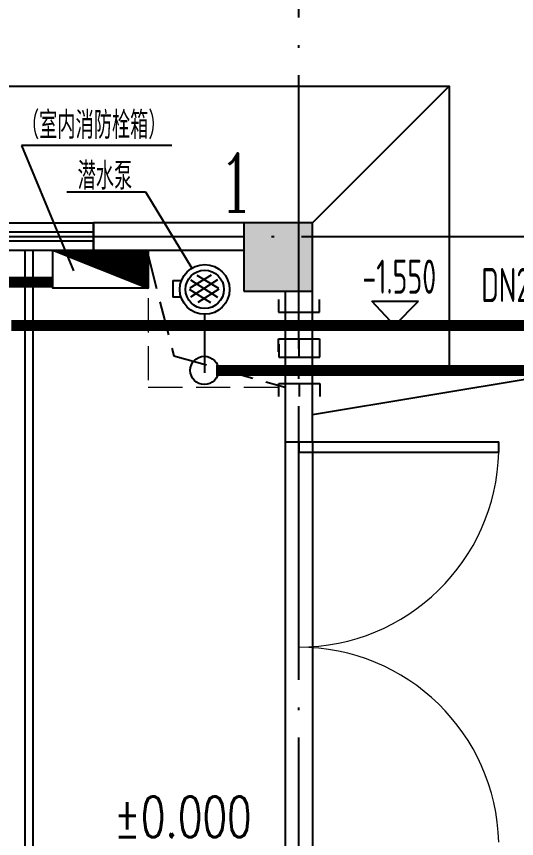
# Model space of a CAD drawing. Extents: x 84552 to 1115094, y -331058 to 102248.
# Drawn here: x 190643 to 194297, y 68020 to 74028 of the extents above; entities that cross this region are included whole.
import ezdxf

# ---------------------------------------------------------------- set-up
doc = ezdxf.new("R2010")
doc.units = 0
doc.header["$LTSCALE"] = 1000
doc.header["$MEASUREMENT"] = 0
for name, pattern in [('CENTER', [2, 1.25, -0.25, 0.25, -0.25]), ('DASH', [0.35, 0.25, -0.1]), ('DOTE', [2.42, 2, -0.2, 0.02, -0.2])]:
    doc.linetypes.add(name, pattern=pattern)
for name, color, linetype, lineweight in [('01粗实线', 7, 'Continuous', 15), ('给水管', 3, 'Continuous', 100), ('雨水管道', 7, 'Continuous', 100)]:
    doc.layers.add(name, color=color, linetype=linetype, lineweight=lineweight)
for name, color, linetype in [('COLUMN', 9, 'Continuous'), ('DOTE', 1, 'Continuous'), ('PUB_HATCH', 8, 'Continuous'), ('PUB_TEXT', 7, 'Continuous'), ('STAIR', 2, 'Continuous'), ('WALL', 9, 'Continuous'), ('WINDOW', 4, 'Continuous'), ('测绘处中心区路网', 7, 'Continuous'), ('消防喷淋', 1, 'Continuous')]:
    doc.layers.add(name, color=color, linetype=linetype)
doc.styles.add('_TCH_DIM', font='SIMPLEX', dxfattribs={"bigfont": 'GBCBIG'})
doc.styles.add('_TCH_LABEL', font='COMPLEX', dxfattribs={"bigfont": 'GBCBIG'})
doc.styles.add('AHD', font='sceie.shx', dxfattribs={"width": 0.7, "bigfont": 'sceic.shx'})
doc.styles.add('sceie', font='sceie.shx', dxfattribs={"width": 0.7, "bigfont": 'sceic.shx'})

# ---------------------------------------------------------------- blocks, each defined once
blk = doc.blocks.new('_FZH')
blk.add_lwpolyline([(-0.5, -0.5), (0.5, -0.5), (0.5, 0.5), (-0.5, 0.5)], close=True)
at = {"layer": 'PUB_HATCH'}
blk.add_solid([(-0.5, -0.5), (0.5, -0.5), (-0.5, 0.5), (0.5, 0.5)], dxfattribs=at)
blk = doc.blocks.new('tg')
at = {"color": 1, "linetype": 'CENTER', "ltscale": 0.2}
blk.add_line((156121.6, -72370.1), (156121.6, -71787.6), dxfattribs=at)
for p, q in [((156024.6, -71927.5), (155930.4, -71927.5)), ((156024.6, -72227.5), (156024.6, -71927.5)), ((156218.5, -72227.5), (156218.5, -71927.5)), ((156218.5, -71927.5), (156312.7, -71927.5)), ((156024.6, -72077.5), (155930.4, -72077.5)), ((156218.5, -72077.5), (156312.7, -72077.5)), ((155930.4, -72227.5), (156024.6, -72227.5)), ((156312.7, -72227.5), (156218.5, -72227.5))]:
    blk.add_line(p, q)

msp = doc.modelspace()

# ---------------------------------------------------------------- hatches: boundary and pattern name
h = msp.add_hatch()
h.set_pattern_fill('ANSI31', color=256, style=0)
h.set_pattern_definition([(45, (-333644.27888, 123244.23951), (-0.088388347648, 0.088388347648), [])])
h.paths.add_polyline_path([(191605.3, 72319), (191205.3, 72319), (190907.5, 72319), (191605.3, 72041.9)])

# ---------------------------------------------------------------- linework, layer by layer
for p, q in [((191778.9, 73083.8), (190680.1, 73083.8)), ((190680.1, 73083.8), (191059, 72167.7)), ((188205.3, 72519), (191205.3, 72519)), ((191205.3, 72319), (191205.3, 72519)), ((191205.3, 72452.3), (188205.3, 72452.3)), ((191205.3, 72385.6), (188205.3, 72385.6)), ((188205.3, 72319), (191205.3, 72319)), ((190907.5, 72319), (191605.3, 72041.9)), ((192705.3, 70919), (194167.8, 70919)), ((192705.3, 70919), (192705.3, 70844)), ((194167.8, 70844), (194167.8, 70919)), ((192705.3, 70844), (194167.8, 70844))]:
    msp.add_line(p, q)
at = {"color": 0}
for p, q in [((191010.5, 72746.8), (191586.9, 72746.8)), ((191586.9, 72746.8), (191924.3, 72188.6)), ((190705.3, 65669), (190705.3, 72319)), ((190765.3, 65619), (190765.3, 72319)), ((191784.4, 72097.5), (191784.4, 71976.3))]:
    msp.add_line(p, q, dxfattribs=at)
at = {"linetype": 'DASH', "lineweight": -2}
for p, q in [((191605.3, 72281.4), (191791.9, 71548.6)), ((191791.9, 71548.6), (192605.3, 71319))]:
    msp.add_line(p, q, dxfattribs=at)
at = {"ltscale": 200}
for p, q in [((191784.4, 72097.5), (191848.3, 72097.5)), ((192066.4, 72138), (191908.9, 72042)), ((191914.9, 72102), (192112.9, 71976)), ((192112.9, 72102), (191914.9, 71976)), ((191961.4, 72138), (192118.9, 72042)), ((191905.9, 72036), (192060.4, 71938.5)), ((192121.9, 72036), (191967.4, 71938.5)), ((191845.6, 71976.3), (191784.4, 71976.3)), ((193239.4, 71946.1), (193581.4, 71946.1)), ((193404.2, 71769), (193239.4, 71946.1)), ((193404.2, 71769), (193581.4, 71946.1)), ((192017.3, 71851.1), (192017.3, 71424.5))]:
    msp.add_line(p, q, dxfattribs=at)
msp.add_lwpolyline([(190907.5, 72319), (191605.3, 72319), (191605.3, 72041.9), (190907.5, 72041.9)], close=True)
for centre, radius in [((192018.4, 72033), 181.9), ((192018.4, 72033), 181.9), ((192018.4, 72033), 140), ((192015.9, 71441.3), 103.1)]:
    msp.add_circle(centre, radius, dxfattribs=at)
at = {"lineweight": 13}
for centre, start, end in [((192705.3, 70881.5), 270, 358.53072), ((192705.3, 67956.5), 1.46928, 90)]:
    msp.add_arc(centre, 1462.5, start, end, dxfattribs=at)
at = {"layer": '01粗实线', "linetype": 'DASH'}
for p, q in [((191605.3, 72319), (191605.3, 71319)), ((191605.3, 71319), (192605.3, 71319))]:
    msp.add_line(p, q, dxfattribs=at)
at = {"layer": 'DOTE', "linetype": 'DOTE'}
for p, q in [((192705.3, 61919), (192705.3, 92720.8)), ((178205.3, 72419), (195205.3, 72419))]:
    msp.add_line(p, q, dxfattribs=at)
at = {"layer": 'STAIR'}
for p, q in [((193805.3, 73519), (192805.3, 72519)), ((192805.3, 71419), (194605.3, 71419)), ((192805.3, 71119), (194605.3, 71419))]:
    msp.add_line(p, q, dxfattribs=at)
msp.add_lwpolyline([(193805.3, 67419), (193805.3, 63319), (179605.3, 63319), (179605.3, 73519), (193805.3, 73519), (193805.3, 71419)], dxfattribs=at)
at = {"layer": 'WALL', "color": 0}
for p, q in [((192305.3, 72519), (191205.3, 72519)), ((191205.3, 72519), (191205.3, 72319)), ((191205.3, 72319), (192305.3, 72319)), ((192605.3, 72019), (192605.3, 70919)), ((192805.3, 70919), (192805.3, 72019)), ((192605.3, 70919), (192805.3, 70919))]:
    msp.add_line(p, q, dxfattribs=at)
at = {"layer": 'WINDOW', "color": 0}
for p, q in [((192605.3, 70919), (192605.3, 67919)), ((192805.3, 70919), (192805.3, 67919))]:
    msp.add_line(p, q, dxfattribs=at)
at = {"layer": '消防喷淋', "ltscale": 200, "const_width": 80, "flags": 128}
for points in [[(190907.5, 72086), (190281.6, 72086)], [(196692.7, 71769), (190605.4, 71769)]]:
    msp.add_lwpolyline(points, dxfattribs=at)
at = {"layer": '雨水管道', "color": 4, "linetype": 'ByBlock', "const_width": 80, "flags": 128}
msp.add_lwpolyline([(192101.6, 71441.3), (196686.9, 71441.3)], dxfattribs=at)

# ---------------------------------------------------------------- block references
at = {"xscale": -1, "rotation": 270.0017475679324}
msp.add_blockref('tg', (264788.9, -84350.4), dxfattribs=at)
at = {"rotation": 270}
msp.add_blockref('tg', (264786.5, 227562.8), dxfattribs=at)
at = {"layer": 'COLUMN', "color": 0, "xscale": 500, "yscale": 500, "zscale": 500}
msp.add_blockref('_FZH', (192555.3, 72269), dxfattribs=at)

# ---------------------------------------------------------------- texts
at = {"layer": 'PUB_TEXT', "width": 0.705882}
for s, height, style, p in [('1', 425, '_TCH_LABEL', (192118.5, 72602.8)), ('%%P0.000', 297.5, '_TCH_DIM', (191353.7, 68030.2))]:
    msp.add_text(s, height=height, dxfattribs=dict(at, style=style)).set_placement(p)
at = {"layer": '测绘处中心区路网', "color": 7, "lineweight": -3, "style": 'AHD', "width": 0.7}
for s, p in [('（室内消防栓箱）', (190675.6, 73133.1)), ('潜水泵', (191089.9, 72761.9))]:
    msp.add_text(s, height=200, rotation=0, dxfattribs=at).set_placement(p)
at = {"layer": '给水管', "color": 0, "lineweight": -3, "ltscale": 200, "style": 'sceie', "width": 0.7}
msp.add_text('-1.550', height=250, dxfattribs=at).set_placement((193170.8, 72001.3))
msp.add_text('DN200', height=250, rotation=0.00175, dxfattribs=at).set_placement((194039, 71940))

doc.saveas('drawing.dxf')
